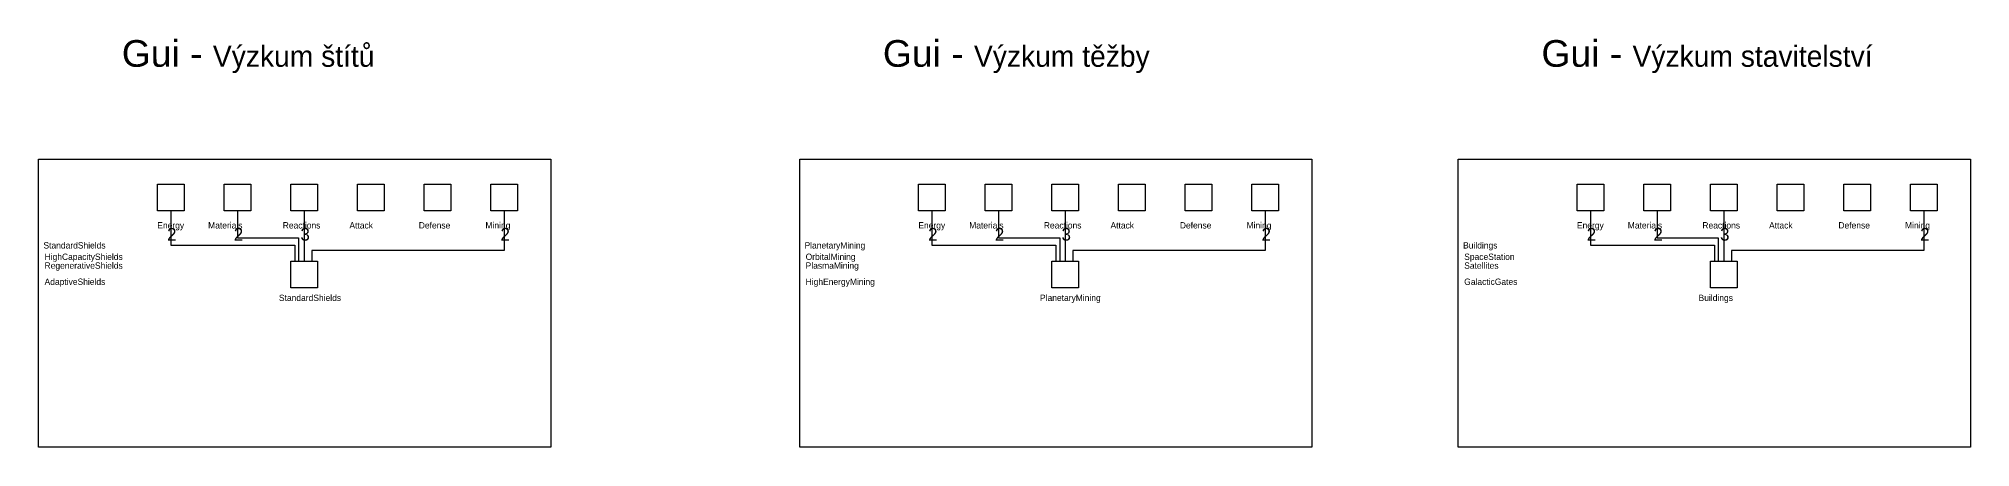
# Model space of a CAD drawing. Header units: millimetres. Extents: x 26535 to 76300, y -7871 to 12129.
# Drawn here: x 69057 to 76300, y -658 to 873 of the extents above; entities that cross this region are included whole.
import ezdxf

# ---------------------------------------------------------------- set-up
doc = ezdxf.new("R2010")
doc.units = ezdxf.units.MM
for name, color, linetype in [('Kce', 9, 'Continuous'), ('Prvky', 103, 'Continuous'), ('základní', 4, 'Continuous')]:
    doc.layers.add(name, color=color, linetype=linetype)
doc.layers.add('Layer2', color=231, linetype='Continuous', plot=False)
doc.layers.add('Obrys', color=253, linetype='Continuous', lineweight=30)
doc.styles.get("Standard").update_dxf_attribs({"font": 'arial.ttf'})

msp = doc.modelspace()

# ---------------------------------------------------------------- linework, layer by layer
at = {"layer": 'Kce'}
for p, q in [((69502.019, 327.536), (69602.019, 327.536)), ((69602.019, 327.536), (69602.019, 227.536)), ((69752.019, 327.536), (69852.019, 327.536)), ((69852.019, 327.536), (69852.019, 227.536)), ((70002.019, 327.536), (70102.019, 327.536)), ((70102.019, 327.536), (70102.019, 227.536)), ((70252.019, 327.536), (70352.019, 327.536)), ((70352.019, 327.536), (70352.019, 227.536)), ((70502.019, 327.536), (70602.019, 327.536)), ((70602.019, 327.536), (70602.019, 227.536)), ((70752.019, 327.536), (70852.019, 327.536)), ((70852.019, 327.536), (70852.019, 227.536)), ((72355.544, 327.536), (72455.544, 327.536)), ((72455.544, 327.536), (72455.544, 227.536)), ((72605.544, 327.536), (72705.544, 327.536)), ((72705.544, 327.536), (72705.544, 227.536)), ((72855.544, 327.536), (72955.544, 327.536)), ((72955.544, 327.536), (72955.544, 227.536)), ((73105.544, 327.536), (73205.544, 327.536)), ((73205.544, 327.536), (73205.544, 227.536)), ((73355.544, 327.536), (73455.544, 327.536)), ((73455.544, 327.536), (73455.544, 227.536)), ((73605.544, 327.536), (73705.544, 327.536)), ((73705.544, 327.536), (73705.544, 227.536)), ((74824.766, 327.536), (74924.766, 327.536)), ((74924.766, 327.536), (74924.766, 227.536)), ((75074.766, 327.536), (75174.766, 327.536)), ((75174.766, 327.536), (75174.766, 227.536)), ((75324.766, 327.536), (75424.766, 327.536)), ((75424.766, 327.536), (75424.766, 227.536)), ((75574.766, 327.536), (75674.766, 327.536)), ((75674.766, 327.536), (75674.766, 227.536)), ((75824.766, 327.536), (75924.766, 327.536)), ((75924.766, 327.536), (75924.766, 227.536)), ((76074.766, 327.536), (76174.766, 327.536)), ((76174.766, 327.536), (76174.766, 227.536)), ((70102.019, 39.518), (70102.019, -60.482)), ((72955.544, 39.518), (72955.544, -60.482)), ((75424.766, 39.518), (75424.766, -60.482))]:
    msp.add_line(p, q, dxfattribs=at)
at = {"layer": 'Layer2'}
for p, q in [((69552.019, 227.536), (69552.019, 99.102)), ((69802.019, 227.536), (69802.019, 127.195)), ((70052.019, 227.536), (70052.019, 39.518)), ((70802.019, 227.536), (70802.019, 79.436)), ((72405.544, 227.536), (72405.544, 99.102)), ((72655.544, 227.536), (72655.544, 127.195)), ((72905.544, 227.536), (72905.544, 39.518)), ((73655.544, 227.536), (73655.544, 79.436)), ((74874.766, 227.536), (74874.766, 99.102)), ((75124.766, 227.536), (75124.766, 127.195)), ((75374.766, 227.536), (75374.766, 39.518)), ((76124.766, 227.536), (76124.766, 79.436)), ((69552.019, 99.102), (70017.705, 99.102)), ((69802.019, 127.195), (70031.756, 127.195)), ((70017.705, 99.102), (70017.705, 39.518)), ((70031.756, 127.195), (70031.756, 39.518)), ((70802.019, 79.436), (70080.933, 79.436)), ((70080.933, 79.436), (70080.933, 39.518)), ((72405.544, 99.102), (72871.23, 99.102)), ((72655.544, 127.195), (72885.281, 127.195)), ((72871.23, 99.102), (72871.23, 39.518)), ((72885.281, 127.195), (72885.281, 39.518)), ((73655.544, 79.436), (72934.457, 79.436)), ((72934.457, 79.436), (72934.457, 39.518)), ((74874.766, 99.102), (75340.451, 99.102)), ((75124.766, 127.195), (75354.502, 127.195)), ((75340.451, 99.102), (75340.451, 39.518)), ((75354.502, 127.195), (75354.502, 39.518)), ((76124.766, 79.436), (75403.679, 79.436)), ((75403.679, 79.436), (75403.679, 39.518))]:
    msp.add_line(p, q, dxfattribs=at)
at = {"layer": 'Obrys'}
for points in [[(69056.857, 421.848), (70976.857, 421.848), (70976.857, -658.152), (69056.857, -658.152)], [(71910.382, 421.848), (73830.382, 421.848), (73830.382, -658.152), (71910.382, -658.152)], [(74379.603, 421.848), (76299.603, 421.848), (76299.603, -658.152), (74379.603, -658.152)], [(69502.019, 327.536), (69602.019, 327.536), (69602.019, 227.536), (69502.019, 227.536)], [(69752.019, 327.536), (69852.019, 327.536), (69852.019, 227.536), (69752.019, 227.536)], [(70002.019, 327.536), (70102.019, 327.536), (70102.019, 227.536), (70002.019, 227.536)], [(70252.019, 327.536), (70352.019, 327.536), (70352.019, 227.536), (70252.019, 227.536)], [(70502.019, 327.536), (70602.019, 327.536), (70602.019, 227.536), (70502.019, 227.536)], [(70752.019, 327.536), (70852.019, 327.536), (70852.019, 227.536), (70752.019, 227.536)], [(72355.544, 327.536), (72455.544, 327.536), (72455.544, 227.536), (72355.544, 227.536)], [(72605.544, 327.536), (72705.544, 327.536), (72705.544, 227.536), (72605.544, 227.536)], [(72855.544, 327.536), (72955.544, 327.536), (72955.544, 227.536), (72855.544, 227.536)], [(73105.544, 327.536), (73205.544, 327.536), (73205.544, 227.536), (73105.544, 227.536)], [(73355.544, 327.536), (73455.544, 327.536), (73455.544, 227.536), (73355.544, 227.536)], [(73605.544, 327.536), (73705.544, 327.536), (73705.544, 227.536), (73605.544, 227.536)], [(74824.766, 327.536), (74924.766, 327.536), (74924.766, 227.536), (74824.766, 227.536)], [(75074.766, 327.536), (75174.766, 327.536), (75174.766, 227.536), (75074.766, 227.536)], [(75324.766, 327.536), (75424.766, 327.536), (75424.766, 227.536), (75324.766, 227.536)], [(75574.766, 327.536), (75674.766, 327.536), (75674.766, 227.536), (75574.766, 227.536)], [(75824.766, 327.536), (75924.766, 327.536), (75924.766, 227.536), (75824.766, 227.536)], [(76074.766, 327.536), (76174.766, 327.536), (76174.766, 227.536), (76074.766, 227.536)], [(70002.019, 39.518), (70102.019, 39.518), (70102.019, -60.482), (70002.019, -60.482)], [(72855.544, 39.518), (72955.544, 39.518), (72955.544, -60.482), (72855.544, -60.482)], [(75324.766, 39.518), (75424.766, 39.518), (75424.766, -60.482), (75324.766, -60.482)]]:
    msp.add_lwpolyline(points, close=True, dxfattribs=at)
at = {"layer": 'základní'}
for p, q in [((69056.857, -658.152), (69056.857, 421.848)), ((69056.857, 421.848), (70976.857, 421.848)), ((70976.857, 421.848), (70976.857, -658.152)), ((71910.382, -658.152), (71910.382, 421.848)), ((71910.382, 421.848), (73830.382, 421.848)), ((73830.382, 421.848), (73830.382, -658.152)), ((74379.603, -658.152), (74379.603, 421.848)), ((74379.603, 421.848), (76299.603, 421.848)), ((76299.603, 421.848), (76299.603, -658.152)), ((70976.857, -658.152), (69056.857, -658.152)), ((73830.382, -658.152), (71910.382, -658.152)), ((76299.603, -658.152), (74379.603, -658.152))]:
    msp.add_line(p, q, dxfattribs=at)

# ---------------------------------------------------------------- texts
at = {"layer": 'Obrys', "char_height": 100, "attachment_point": 1}
for s, insert in [('Gui - {\\fCascadia Mono|b0|i0|c238|p49;\\H0.79167x;\\C96;\\c32768;Výzkum štítů}', (69368.669, 867.343)), ('Gui - {\\fCascadia Mono|b0|i0|c238|p49;\\H0.79167x;\\C96;\\c32768;Výzkum těžby}', (72222.194, 867.343)), ('Gui - {\\fCascadia Mono|b0|i0|c238|p49;\\H0.79167x;\\C96;\\c32768;Výzkum stavitelství}', (74691.416, 867.343))]:
    msp.add_mtext_dynamic_manual_height_columns(s, width=1557.3709, gutter_width=12.5, heights=[347.945], dxfattribs=dict(at, insert=insert))
at = {"layer": 'Prvky', "char_height": 30, "attachment_point": 1}
for s, insert in [('{\\fCascadia Mono|b0|i0|c238|p49;\\H0.79167x;StandardShields}', (69074.911, 110.339)), ('{\\fCascadia Mono|b0|i0|c238|p49;\\H0.79167x;\\C5;PlanetaryMining}', (71928.436, 110.339)), ('{\\fCascadia Mono|b0|i0|c238|p49;\\H0.79167x;Buildings}', (74397.657, 110.339)), ('{\\fCascadia Mono|b0|i0|c238|p49;\\H0.79167x;StandardShields}', (69957.805, -86.244)), ('{\\fCascadia Mono|b0|i0|c238|p49;\\H0.79167x;\\C5;PlanetaryMining}', (72811.33, -86.244)), ('{\\fCascadia Mono|b0|i0|c238|p49;\\H0.79167x;Buildings}', (75280.552, -86.244))]:
    msp.add_mtext_dynamic_manual_height_columns(s, width=151.55762, gutter_width=12.5, heights=[0], dxfattribs=dict(at, insert=insert))
at = {"layer": 'základní', "attachment_point": 1}
for s, width, heights, insert, char_height in [('{\\fCascadia Mono|b0|i0|c238|p49;\\H0.79167x;Energy}', 151.55762, [0], (69501.72, 185.353), 30), ('{\\fCascadia Mono|b0|i0|c238|p49;\\H0.79167x;2}', 41.4547, [33.963], (69538.48, 163.538), 60), ('{\\fCascadia Mono|b0|i0|c238|p49;\\H0.79167x;\\C5;Materials}', 229.62623, [0], (69692.345, 185.353), 30), ('{\\fCascadia Mono|b0|i0|c238|p49;\\H0.79167x;2}', 41.4547, [33.963], (69788.48, 163.538), 60), ('{\\fCascadia Mono|b0|i0|c238|p49;\\H0.79167x;\\C5;Reactions}', 229.62623, [0], (69972.14, 185.353), 30), ('{\\fCascadia Mono|b0|i0|c238|p49;\\H0.79167x;3}', 41.4547, [33.963], (70038.48, 163.538), 60), ('{\\fCascadia Mono|b0|i0|c238|p49;\\H0.79167x;\\C5;Attack}', 229.62623, [0], (70222.14, 185.353), 30), ('{\\fCascadia Mono|b0|i0|c238|p49;\\H0.79167x;Defense}', 229.62623, [0], (70482.16, 185.353), 30), ('{\\fCascadia Mono|b0|i0|c238|p49;\\H0.79167x;Mining}', 229.62623, [0], (70732.16, 185.353), 30), ('{\\fCascadia Mono|b0|i0|c238|p49;\\H0.79167x;2}', 41.4547, [33.963], (70788.48, 163.538), 60), ('{\\fCascadia Mono|b0|i0|c238|p49;\\H0.79167x;Energy}', 151.55762, [0], (72355.245, 185.353), 30), ('{\\fCascadia Mono|b0|i0|c238|p49;\\H0.79167x;2}', 41.4547, [33.963], (72392.005, 163.538), 60), ('{\\fCascadia Mono|b0|i0|c238|p49;\\H0.79167x;\\C5;Materials}', 229.62623, [0], (72545.87, 185.353), 30), ('{\\fCascadia Mono|b0|i0|c238|p49;\\H0.79167x;2}', 41.4547, [33.963], (72642.005, 163.538), 60), ('{\\fCascadia Mono|b0|i0|c238|p49;\\H0.79167x;\\C5;Reactions}', 229.62623, [0], (72825.665, 185.353), 30), ('{\\fCascadia Mono|b0|i0|c238|p49;\\H0.79167x;3}', 41.4547, [33.963], (72892.005, 163.538), 60), ('{\\fCascadia Mono|b0|i0|c238|p49;\\H0.79167x;\\C5;Attack}', 229.62623, [0], (73075.665, 185.353), 30), ('{\\fCascadia Mono|b0|i0|c238|p49;\\H0.79167x;Defense}', 229.62623, [0], (73335.685, 185.353), 30), ('{\\fCascadia Mono|b0|i0|c238|p49;\\H0.79167x;Mining}', 229.62623, [0], (73585.685, 185.353), 30), ('{\\fCascadia Mono|b0|i0|c238|p49;\\H0.79167x;2}', 41.4547, [33.963], (73642.005, 163.538), 60), ('{\\fCascadia Mono|b0|i0|c238|p49;\\H0.79167x;Energy}', 151.55762, [0], (74824.466, 185.353), 30), ('{\\fCascadia Mono|b0|i0|c238|p49;\\H0.79167x;2}', 41.4547, [33.963], (74861.226, 163.538), 60), ('{\\fCascadia Mono|b0|i0|c238|p49;\\H0.79167x;\\C5;Materials}', 229.62623, [0], (75015.091, 185.353), 30), ('{\\fCascadia Mono|b0|i0|c238|p49;\\H0.79167x;2}', 41.4547, [33.963], (75111.226, 163.538), 60), ('{\\fCascadia Mono|b0|i0|c238|p49;\\H0.79167x;\\C5;Reactions}', 229.62623, [0], (75294.886, 185.353), 30), ('{\\fCascadia Mono|b0|i0|c238|p49;\\H0.79167x;3}', 41.4547, [33.963], (75361.226, 163.538), 60), ('{\\fCascadia Mono|b0|i0|c238|p49;\\H0.79167x;\\C5;Attack}', 229.62623, [0], (75544.886, 185.353), 30), ('{\\fCascadia Mono|b0|i0|c238|p49;\\H0.79167x;Defense}', 229.62623, [0], (75804.906, 185.353), 30), ('{\\fCascadia Mono|b0|i0|c238|p49;\\H0.79167x;Mining}', 229.62623, [0], (76054.906, 185.353), 30), ('{\\fCascadia Mono|b0|i0|c238|p49;\\H0.79167x;2}', 41.4547, [33.963], (76111.226, 163.538), 60), ('{\\fCascadia Mono|b0|i0|c238|p49;\\H0.79167x;HighCapacityShields}', 229.62623, [0], (69079.078, 67.643), 30), ('{\\fCascadia Mono|b0|i0|c238|p49;\\H0.79167x;RegenerativeShields}', 229.62623, [0], (69079.078, 34.526), 30), ('{\\fCascadia Mono|b0|i0|c238|p49;\\H0.79167x;\\C5;OrbitalMining}', 229.62623, [0], (71932.602, 67.643), 30), ('{\\fCascadia Mono|b0|i0|c238|p49;\\H0.79167x;PlasmaMining}', 229.62623, [0], (71932.602, 34.526), 30), ('{\\fCascadia Mono|b0|i0|c238|p49;\\H0.79167x;SpaceStation}', 229.62623, [0], (74401.824, 67.643), 30), ('{\\fCascadia Mono|b0|i0|c238|p49;\\H0.79167x;Satellites}', 229.62623, [0], (74401.824, 34.526), 30), ('{\\fCascadia Mono|b0|i0|c238|p49;\\H0.79167x;AdaptiveShields}', 229.62623, [0], (69079.078, -25.913), 30), ('{\\fCascadia Mono|b0|i0|c238|p49;\\H0.79167x;HighEnergyMining}', 229.62623, [0], (71932.602, -25.913), 30), ('{\\fCascadia Mono|b0|i0|c238|p49;\\H0.79167x;GalacticGates}', 229.62623, [0], (74401.824, -25.913), 30)]:
    msp.add_mtext_dynamic_manual_height_columns(s, width=width, gutter_width=12.5, heights=heights, dxfattribs=dict(at, insert=insert, char_height=char_height))

doc.saveas('drawing.dxf')
